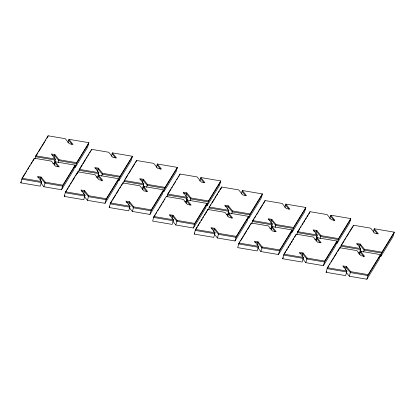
<?xml version="1.0" encoding="UTF-8"?>
<svg xmlns="http://www.w3.org/2000/svg" width="415" height="415" viewBox="0 0 415 415"><rect width="100%" height="100%" fill="white"/><g stroke="black" fill="none" stroke-linecap="round" stroke-linejoin="round"><path stroke-width="0.62" d="M55.148 161.772L75.136 165.154L62.857 185.173L45.271 182.195L41.158 177.065L37.5 176.432L41.624 181.578L40.302 186.153L20.75 182.844L22.073 178.263L34.346 158.245L51.502 161.155L55.584 166.244L59.241 166.877L55.148 161.772L54.158 165.206M34.02 159.391L34.346 158.245M35.021 158.665L35.846 155.807L48.119 135.788L65.274 138.693L69.357 143.782L73.014 144.415L68.926 139.31L67.936 142.744M47.792 136.929L48.119 135.788M40.167 180.494L41.158 177.065M75.136 165.154L73.813 169.735L61.539 189.754L43.949 186.776L45.271 182.195M53.94 158.037L54.93 154.603L51.273 153.97L55.397 159.116L54.075 163.697L52.814 163.484M58.219 162.597L59.044 159.734L54.93 154.603M61.539 189.754L62.857 185.173M98.614 175.332L118.597 178.72L106.323 198.738L88.732 195.756L84.619 190.625L80.961 189.992L85.085 195.138L83.763 199.719L64.211 196.404L65.534 191.829L77.812 171.81L94.962 174.715L99.045 179.804L102.707 180.437L98.614 175.332L97.79 178.196M74.057 167.079L75.312 167.292L76.635 162.716L88.909 142.698L68.926 139.31M77.315 173.527L77.812 171.81M78.482 172.23L79.306 169.367L91.585 149.348L108.74 152.253L112.818 157.347L116.48 157.98L112.387 152.87L111.396 156.305M88.909 142.698L87.586 147.273L75.312 167.292M91.253 150.495L91.585 149.348M83.628 194.059L84.619 190.625M118.597 178.72L117.274 183.295L105 203.314L87.415 200.336L88.732 195.756M97.406 171.597L98.397 168.163L94.734 167.53L98.858 172.681L97.541 177.257L96.275 177.044M101.68 176.157L102.51 173.299L98.397 168.163M105 203.314L106.323 198.738M143.574 186.454L163.557 189.837L151.283 209.855L133.692 206.878L129.579 201.747L125.921 201.114L130.045 206.26L128.723 210.836L109.171 207.526L110.494 202.945L122.767 182.927L139.922 185.837L144.005 190.926L147.662 191.559L143.574 186.454L142.584 189.888M117.518 180.644L118.773 180.857L120.096 176.276L132.369 156.258L112.387 152.87M122.441 184.073L122.767 182.927M123.442 183.347L124.267 180.489L136.545 160.47L153.695 163.375L157.778 168.464L161.44 169.097L157.347 163.992L156.356 167.427M132.369 156.258L131.052 160.838L118.773 180.857M136.213 161.611L136.545 160.47M128.608 205.103L129.579 201.747M163.557 189.837L162.234 194.417L149.96 214.436L132.375 211.458L133.692 206.878M142.387 182.642L143.351 179.285L139.694 178.652L143.818 183.798L142.495 188.379M146.64 187.279L147.465 184.416L143.351 179.285M149.96 214.436L151.283 209.855M187.035 200.014L191.128 205.119L187.466 204.486L183.388 199.397L166.233 196.492L153.955 216.511L152.632 221.086L172.189 224.401L173.506 219.82L169.382 214.674L173.045 215.307L177.158 220.438L194.744 223.42L207.018 203.402L187.035 200.014L186.065 203.371M177.329 167.38L165.056 187.398L163.733 191.974L176.012 171.955L177.329 167.38L157.347 163.992M166.903 196.912L167.727 194.049L180.006 174.03L197.161 176.935L201.239 182.029L204.901 182.662L200.808 177.553L199.817 180.987M179.674 175.177L180.006 174.03M172.054 218.741L173.045 215.307M207.018 203.402L205.7 207.977L193.421 227.996L175.835 225.018L177.158 220.438M185.827 196.279L186.817 192.845L183.155 192.212L187.279 197.364L185.962 201.939L184.701 201.726M190.106 200.839L190.931 197.981L186.817 192.845M193.421 227.996L194.744 223.42M228.608 212.988L248.59 216.371L236.317 236.389L218.731 233.412L214.617 228.281L210.955 227.648L215.079 232.794L213.761 237.37L194.204 234.06L195.527 229.479L207.806 209.461L224.961 212.371L229.038 217.46L232.701 218.093L228.608 212.988L227.617 216.423M205.939 205.326L207.194 205.539L208.517 200.959L220.796 180.94L200.808 177.553M207.474 210.607L207.806 209.461M208.475 209.881L209.3 207.023L221.579 187.004L238.734 189.909L242.811 194.998L246.474 195.631L242.381 190.526L241.39 193.961M220.796 180.94L219.473 185.521L207.194 205.539M221.247 188.145L221.579 187.004M213.647 231.637L214.617 228.281M248.59 216.371L247.273 220.951L234.994 240.97L217.408 237.992L218.731 233.412M227.42 209.176L228.39 205.819L224.728 205.186L228.852 210.332L227.534 214.913L226.274 214.7M231.679 213.813L232.504 210.95L228.39 205.819M234.994 240.97L236.317 236.389M272.069 226.549L276.162 231.653L272.499 231.02L268.422 225.931L251.267 223.026L238.988 243.045L237.671 247.62L257.222 250.935L258.545 246.354L254.416 241.208L258.078 241.841L262.192 246.972L279.777 249.954L292.056 229.936L272.069 226.549L271.078 229.983M262.368 193.914L250.089 213.933L248.767 218.508L261.045 198.489L262.368 193.914L242.381 190.526M250.769 224.743L251.267 223.026M251.936 223.446L252.766 220.583L265.04 200.564L282.195 203.469L286.277 208.563L289.935 209.196L285.842 204.087L284.851 207.521M264.708 201.711L265.04 200.564M257.087 245.275L258.078 241.841M292.056 229.936L290.733 234.511L278.455 254.53L260.869 251.552L262.192 246.972M270.86 222.814L271.851 219.379L268.194 218.747L272.318 223.898L270.995 228.473L269.734 228.26M275.14 227.373L275.965 224.515L271.851 219.379M278.455 254.53L279.777 249.954M317.029 237.671L337.016 241.053L324.738 261.071L307.152 258.094L303.038 252.963L299.376 252.33L303.5 257.476L302.182 262.052L282.631 258.742L283.948 254.162L296.227 234.143L313.382 237.053L317.459 242.142L321.122 242.775L317.029 237.671L316.038 241.105M290.972 231.861L292.233 232.073L293.55 227.493L305.829 207.474L285.842 204.087M295.895 235.289L296.227 234.143M296.896 234.563L297.726 231.705L310 211.686L327.155 214.591L331.237 219.68L334.895 220.313L330.802 215.209L329.811 218.643M305.829 207.474L304.506 212.055L292.233 232.073M309.668 212.828L310 211.686M302.047 256.397L303.038 252.963M337.016 241.053L335.694 245.633L323.415 265.652L305.829 262.674L307.152 258.094M315.82 233.936L316.811 230.501L313.149 229.869L317.278 235.015L315.955 239.595L314.695 239.382M320.1 238.495L320.925 235.632L316.811 230.501M323.415 265.652L324.738 261.071M360.49 251.231L380.477 254.618L368.198 274.637L350.613 271.654L346.499 266.523L342.842 265.89L346.966 271.037L345.643 275.617L326.091 272.302L327.414 267.727L339.688 247.708L356.843 250.613L360.925 255.702L364.583 256.335L360.49 251.231L359.525 254.587M335.932 242.977L337.188 243.19L338.51 238.615L350.789 218.596L330.802 215.209M339.356 248.85L339.688 247.708M340.362 248.129L341.187 245.265L353.461 225.246L370.616 228.151L374.698 233.246L378.356 233.878L374.268 228.769L373.272 232.203M350.789 218.596L349.466 223.171L337.188 243.19M353.134 226.393L353.461 225.246M345.508 269.958L346.499 266.523M380.477 254.618L379.154 259.193L366.881 279.212L349.29 276.234L350.613 271.654M359.281 247.496L360.272 244.062L356.615 243.429L360.739 248.58L359.416 253.155L358.155 252.943M363.561 252.055L364.386 249.197L360.272 244.062M366.881 279.212L368.198 274.637M379.398 256.543L380.654 256.755L381.971 252.175L394.25 232.156L374.268 228.769M394.25 232.156L392.927 236.737L380.654 256.755M22.804 177.558L25.455 173.231M26.119 172.147L26.783 171.063M27.779 169.439L28.775 167.821M29.439 166.737L30.103 165.652M31.099 164.029L32.095 162.41M32.754 161.326L33.75 159.702M37.905 152.933L35.581 156.72L55.133 160.034M38.569 151.854L41.22 147.522M41.884 146.443L44.54 142.112M45.204 141.033L45.868 139.948M46.864 138.325L47.855 136.701M20.75 182.844L21.414 181.76M74.871 166.073L62.592 186.091L45.007 183.114L40.893 177.978L37.843 177.449M88.644 143.611L76.37 163.629L58.78 160.652L54.666 155.516L52.228 155.096M66.597 190.578L65.269 192.742L84.821 196.056M67.261 189.494L68.257 187.871M68.921 186.792L69.917 185.168M70.576 184.084L71.572 182.46M72.236 181.381L74.892 177.049M75.556 175.97L77.548 172.723M82.362 164.874L79.042 170.285L98.594 173.595M83.026 163.79L85.677 159.464M86.341 158.38L87.337 156.756M88.001 155.672L88.997 154.053M89.661 152.969L90.657 151.345M64.211 196.404L64.875 195.325M118.332 179.633L106.058 199.651L88.468 196.674L84.354 191.538L81.309 191.014M132.105 157.176L119.831 177.195L102.246 174.212L98.132 169.081L95.082 168.552M112.221 200.616L110.229 203.864L129.781 207.173M112.885 199.532L115.536 195.206M116.2 194.121L118.856 189.795M119.52 188.716L120.516 187.092M121.18 186.008L122.176 184.385M124.666 180.323L124.002 181.402L143.554 184.716M125.33 179.239L127.986 174.912M128.65 173.828L131.301 169.502M131.965 168.417L134.621 164.091M135.285 163.007L135.949 161.928M109.171 207.526L109.835 206.442M163.292 190.755L151.019 210.773L133.428 207.796L129.314 202.66L126.264 202.136M177.065 168.293L164.791 188.311L147.206 185.334L143.092 180.198L140.042 179.674M155.35 214.721L153.69 217.424L173.242 220.739M156.014 213.637L156.678 212.553M157.674 210.934L158.67 209.31M159.334 208.226L160.325 206.603M160.989 205.524L161.985 203.9M162.649 202.816L163.645 201.192M164.309 200.113L164.973 199.029M168.459 193.343L171.115 189.012M171.779 187.933L172.443 186.849M173.439 185.225L174.435 183.601M175.094 182.522L175.758 181.438M176.754 179.814L177.75 178.191M178.414 177.112L179.078 176.027M206.753 204.315L194.479 224.333L176.894 221.356L172.78 216.22L169.73 215.696M220.531 181.858L208.252 201.877L190.667 198.894L186.553 193.763L183.503 193.234M196.259 228.774L197.255 227.15M197.919 226.066L198.915 224.448M199.579 223.363L200.243 222.279M201.239 220.656L202.23 219.037M202.894 217.953L203.558 216.869M204.554 215.245L206.878 211.458M209.7 206.857L209.036 207.936L228.592 211.251M210.364 205.773L211.028 204.688M212.024 203.07L214.348 199.278M215.012 198.199L216.007 196.575M216.666 195.491L217.662 193.867M218.326 192.788L219.322 191.165M219.986 190.08L221.314 187.917M194.204 234.06L194.868 232.976M248.326 217.289L236.052 237.307L218.466 234.33L214.353 229.194L211.302 228.67M262.104 194.827L249.825 214.846L232.239 211.868L228.126 206.732L225.075 206.208M240.052 241.795L238.729 243.958L258.28 247.273M240.716 240.71L243.372 236.384M244.036 235.3L246.692 230.973M247.356 229.889L250.006 225.563M254.156 218.793L252.502 221.501L272.053 224.811M254.82 217.709L255.816 216.091M256.48 215.006L257.476 213.383M258.14 212.298L259.136 210.68M259.8 209.596L262.451 205.269M263.115 204.185L264.443 202.022M291.792 230.849L279.513 250.868L261.927 247.89L257.814 242.754L254.763 242.23M305.565 208.392L293.286 228.411L275.7 225.428L271.586 220.298L268.536 219.768M284.68 253.456L285.676 251.832M286.34 250.748L287.336 249.13M288 248.046L288.996 246.422M289.66 245.338L290.656 243.719M291.32 242.635L292.31 241.011M292.974 239.932L293.638 238.848M294.634 237.224L295.63 235.601M299.78 228.831L297.462 232.618L317.013 235.933M300.444 227.752L301.108 226.668M302.104 225.044L303.1 223.42M303.764 222.341L304.76 220.718M305.424 219.634L306.415 218.01M307.079 216.931L308.075 215.307M308.739 214.223L309.735 212.599M282.631 258.742L283.295 257.658M336.752 241.971L324.473 261.99L306.887 259.012L302.774 253.876L299.723 253.352M350.525 219.509L338.246 239.528L320.66 236.55L316.546 231.42L313.496 230.89M328.805 265.937L327.15 268.64L346.701 271.955M329.469 264.853L330.132 263.769M331.129 262.15L332.125 260.527M332.788 259.442L333.452 258.363M334.117 257.279L336.773 252.953M337.431 251.869L339.423 248.621M344.237 240.773L340.923 246.183L360.474 249.493M344.901 239.688L345.897 238.065M346.561 236.986L349.217 232.654M349.881 231.575L352.532 227.244M326.091 272.302L326.755 271.223M380.213 255.531L367.934 275.55L350.348 272.572L346.235 267.436L343.184 266.912M393.985 233.074L381.712 253.093L364.121 250.11L360.007 244.98L356.957 244.451M35.846 155.807L55.397 159.116M59.044 159.734L76.635 162.716M79.306 169.367L98.858 172.681M102.51 173.299L120.096 176.276M124.267 180.489L143.818 183.798M147.465 184.416L165.056 187.398M167.727 194.049L187.279 197.364M190.931 197.981L208.517 200.959M167.463 194.967L187.02 198.277M209.3 207.023L228.852 210.332M232.504 210.95L250.089 213.933M22.073 178.263L41.624 181.578M21.808 179.181L41.36 182.491M252.766 220.583L272.318 223.898M275.965 224.515L293.55 227.493M65.534 191.829L85.085 195.138M297.726 231.705L317.278 235.015M320.925 235.632L338.51 238.615M110.494 202.945L130.045 206.26M341.187 245.265L360.739 248.58M364.386 249.197L381.971 252.175M153.955 216.511L173.506 219.82M195.527 229.479L215.079 232.794M195.263 230.398L214.814 233.707M238.988 243.045L258.545 246.354M283.948 254.162L303.5 257.476M283.684 255.08L303.24 258.389M327.414 267.727L346.966 271.037M374.003 229.687L377.349 233.863M360.075 250.043L361.569 251.91M360.225 252.149L363.945 256.786M330.537 216.127L334.257 220.764M346.302 272.499L349.29 276.234M316.609 236.477L317.734 237.878M316.764 238.584L320.11 242.759M285.577 205.005L288.928 209.181M302.836 258.939L305.829 262.674M271.654 225.361L272.774 226.761M271.804 227.467L275.155 231.643M242.116 191.445L245.462 195.621M257.876 247.817L260.869 251.552M228.188 211.795L229.687 213.663M200.544 178.471L203.89 182.647M228.343 213.901L231.689 218.077M186.615 198.827L187.741 200.227M214.415 234.257L217.408 237.992M186.771 200.933L190.117 205.109M157.083 164.911L160.429 169.087M172.842 221.283L175.835 225.018M143.154 185.261L144.648 187.129M143.31 187.367L146.656 191.543M112.123 153.789L115.469 157.965M129.381 207.723L132.375 211.458M98.194 174.144L99.315 175.545M98.35 176.251L102.069 180.888M68.662 140.228L72.008 144.404M84.421 196.601L87.415 200.336M54.733 160.579L55.854 161.98M54.889 162.685L58.235 166.861M40.961 183.041L43.949 186.776"/></g></svg>
